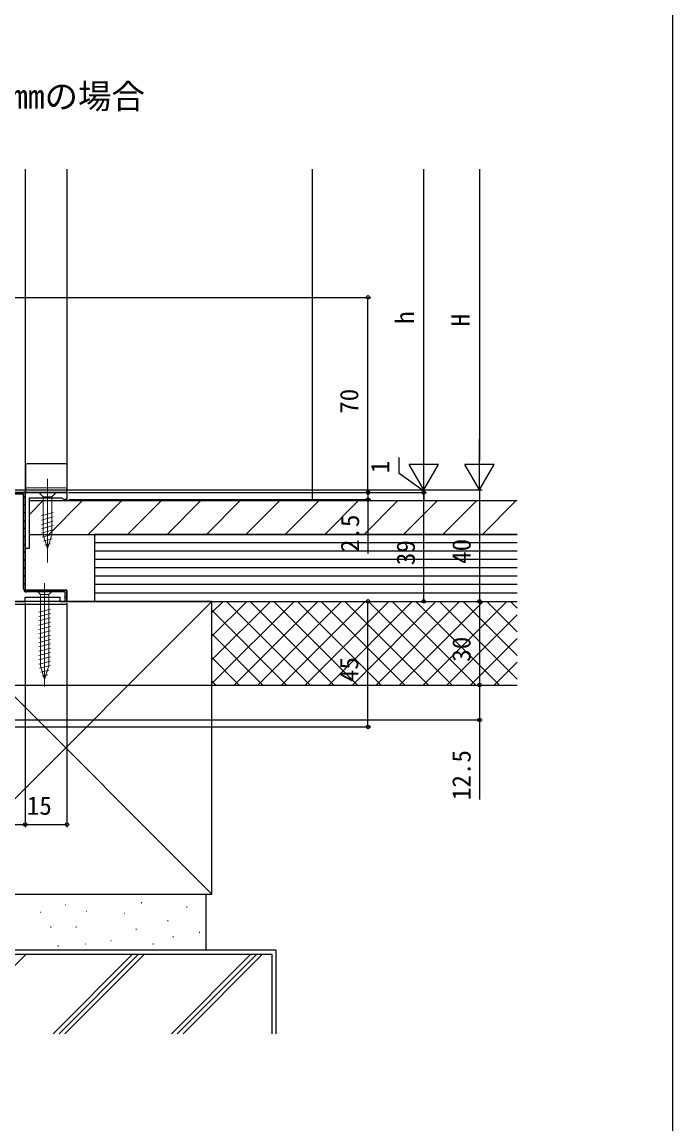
# Model space of a CAD drawing. Units: millimetres, scale not verified. Extents: x -525 to 525, y -783 to 779.
# Drawn here: x 291.5 to 525, y -231.6 to 163.4 of the extents above; entities that cross this region are included whole.
import ezdxf
from ezdxf.enums import TextEntityAlignment as Align

# ---------------------------------------------------------------- set-up
doc = ezdxf.new("R2010")
doc.units = ezdxf.units.MM
doc.header["$LTSCALE"] = 4
for name, color, linetype in [('0-1_USER1', 3, 'Continuous'), ('0-2_YKK_11', 7, 'Continuous'), ('0-4_YKK_12', 2, 'Continuous'), ('0-7_YKK_D', 6, 'Continuous'), ('0-8_YKK_ZWAK', 7, 'Continuous'), ('0-9_YSS_K', 3, 'Continuous'), ('0-A_YSS_KE', 3, 'Continuous')]:
    doc.layers.add(name, color=color, linetype=linetype)
doc.layers.add('0-5_YKK_13', color=4, linetype='Continuous', lineweight=18)
doc.styles.add('ＭＳ ゴシック', font='')
doc.styles.get('ＭＳ ゴシック').set_extended_font_data('MS Gothic')

msp = doc.modelspace()

# ---------------------------------------------------------------- linework, layer by layer
at = {"layer": '0-2_YKK_11'}
for p, q in [((287.782, -5.283), (292.082, -5.283)), ((291.982, -7.109), (292.582, -6.509)), ((291.982, -9.937), (292.582, -9.337)), ((291.982, -12.766), (292.582, -12.166)), ((291.982, -15.594), (292.582, -14.994)), ((291.982, -18.423), (292.582, -17.823)), ((291.982, -21.251), (292.582, -20.651)), ((291.982, -24.079), (292.582, -23.479)), ((291.982, -26.908), (292.582, -26.308)), ((291.982, -29.736), (292.582, -29.136)), ((291.982, -32.565), (292.582, -31.965)), ((291.982, -35.393), (292.582, -34.793)), ((291.982, -38.222), (292.582, -37.622)), ((292.392, -40.64), (292.821, -40.21)), ((294.977, -40.883), (295.577, -40.283)), ((297.805, -40.883), (298.405, -40.283)), ((300.633, -40.883), (301.233, -40.283)), ((303.462, -40.883), (304.062, -40.283)), ((306.29, -40.883), (306.89, -40.283)), ((306.982, -43.021), (307.582, -42.421))]:
    msp.add_line(p, q, dxfattribs=at)
for points in [[(180.782, -54.283), (240.082, -54.283), (240.082, -74.283), (242.582, -74.283), (242.582, -44.283), (292.582, -44.283), (292.582, -42.783), (305.082, -42.783), (305.082, -44.283), (307.582, -44.283), (307.582, -40.283), (292.582, -40.283), (292.582, -5.283), (287.782, -5.283)], [(291.982, -39.783), (291.982, -5.883), (287.782, -5.883)], [(292.582, -5.783), (292.582, -40.283), (307.582, -40.283), (307.582, -44.283), (306.982, -44.283), (306.982, -40.883), (293.082, -40.883)]]:
    msp.add_lwpolyline(points, dxfattribs=at)
msp.add_lwpolyline([(292.582, -25.283), (292.582, -5.283), (307.582, -5.283), (307.582, -7.783), (306.382, -7.783), (306.082, -7.483), (305.882, -7.283), (293.982, -7.283), (293.982, -25.283)], close=True, dxfattribs=at)
msp.add_arc((293.082, -39.783), 1.1, 180.00001, 269.99999, dxfattribs=at)
at = {"layer": '0-4_YKK_12'}
for p, q in [((292.582, 110.717), (292.582, -5.783)), ((307.582, 110.717), (307.582, -5.783))]:
    msp.add_line(p, q, dxfattribs=at)
at = {"layer": '0-5_YKK_13'}
for p, q in [((292.782, -5.283), (292.782, 4.717)), ((307.082, 5.217), (293.282, 5.217)), ((293.282, 5.059), (307.082, 5.059)), ((307.582, 4.717), (307.582, -5.783)), ((307.082, -3.583), (293.282, -3.583)), ((300.582, -0.283), (300.582, -30.283)), ((307.582, -5.083), (292.782, -5.083)), ((292.782, -5.145), (307.582, -5.145)), ((303.682, -5.283), (297.482, -5.283)), ((297.482, -5.283), (299.032, -6.833)), ((299.032, -6.833), (299.032, -20.367)), ((302.132, -6.833), (299.032, -6.833)), ((303.682, -5.283), (302.132, -6.833)), ((302.132, -20.367), (302.132, -6.833)), ((298.482, -13.577), (302.682, -12.452)), ((298.482, -15.13), (302.682, -14.005)), ((298.482, -16.683), (302.682, -15.558)), ((298.482, -18.236), (302.682, -17.111)), ((298.482, -19.789), (302.682, -18.664)), ((298.741, -21.273), (302.682, -20.217)), ((300.582, -25.283), (299.032, -20.367)), ((299.192, -22.705), (302.228, -21.891)), ((299.643, -24.136), (301.693, -23.587)), ((300.582, -25.283), (302.132, -20.367)), ((299.582, -37.783), (299.581, -74.783)), ((298.032, -41.833), (298.031, -67.367)), ((301.132, -41.833), (301.131, -67.367)), ((302.682, -40.283), (301.132, -41.833)), ((301.681, -47.029), (297.481, -48.154)), ((301.681, -48.582), (297.481, -49.707)), ((301.681, -50.135), (297.481, -51.26)), ((301.681, -51.687), (297.481, -52.813)), ((301.681, -53.24), (297.481, -54.366)), ((301.681, -54.793), (297.481, -55.919)), ((301.681, -56.346), (297.481, -57.471)), ((301.681, -57.899), (297.481, -59.024)), ((301.681, -59.452), (297.481, -60.577)), ((301.681, -61.005), (297.481, -62.13)), ((301.681, -62.558), (297.481, -63.683)), ((301.681, -64.111), (297.481, -65.236)), ((301.681, -65.664), (297.481, -66.789)), ((301.681, -67.217), (297.74, -68.273)), ((299.581, -72.283), (298.031, -67.367)), ((299.581, -72.283), (298.031, -67.367)), ((301.228, -68.891), (298.191, -69.705)), ((300.693, -70.587), (298.643, -71.136)), ((299.581, -72.283), (301.131, -67.367))]:
    msp.add_line(p, q, dxfattribs=at)
msp.add_lwpolyline([(302.682, -40.283), (296.482, -40.283), (298.032, -41.833), (301.132, -41.833)], dxfattribs=at)
for centre, start, end in [((293.282, 4.717), 90, 180), ((293.282, 4.559), 90, 180), ((307.082, 4.717), 0, 90), ((307.082, 4.559), 0, 90), ((293.282, -4.083), 90, 180), ((307.082, -4.083), 0, 90)]:
    msp.add_arc(centre, 0.5, start, end, dxfattribs=at)
at = {"layer": '0-7_YKK_D'}
for p, q in [((435.582, 6.217), (435.582, 110.717)), ((455.582, 110.717), (455.582, 6.217)), ((283.282, 64.717), (416.582, 64.717)), ((415.582, -5.283), (415.582, 64.717)), ((435.582, -4.283), (435.582, 13.903)), ((455.582, -4.283), (455.582, 13.903)), ((435.582, -4.283), (430.332, 4.81)), ((440.832, 4.81), (430.332, 4.81)), ((435.582, -4.283), (440.832, 4.81)), ((455.582, -4.283), (450.332, 4.81)), ((460.832, 4.81), (450.332, 4.81)), ((455.582, -4.283), (460.832, 4.81)), ((435.582, -4.283), (435.582, -1.733)), ((265.982, -4.283), (456.582, -4.283)), ((265.982, -4.283), (456.582, -4.283)), ((265.982, -4.283), (436.582, -4.283)), ((265.982, -4.283), (436.582, -4.283)), ((308.082, -5.283), (416.582, -5.283)), ((308.082, -5.283), (416.582, -5.283)), ((308.082, -5.283), (436.582, -5.283)), ((308.082, -5.283), (436.582, -5.283)), ((308.282, -7.783), (416.582, -7.783)), ((435.582, -4.283), (435.582, -5.283)), ((435.582, -4.283), (435.582, -5.283)), ((435.582, -5.283), (435.582, -7.833)), ((435.582, -44.283), (435.582, -5.283)), ((455.582, -4.283), (455.582, -44.283)), ((292.582, -44.783), (292.582, -125.283)), ((292.582, -44.783), (292.582, -125.283)), ((307.582, -44.783), (307.582, -125.283)), ((307.982, -44.283), (456.582, -44.283)), ((307.982, -44.283), (436.582, -44.283)), ((308.082, -44.283), (456.582, -44.283)), ((308.082, -44.283), (416.582, -44.283)), ((415.582, -89.283), (415.582, -44.283)), ((455.582, -44.283), (455.582, -74.283)), ((243.082, -74.283), (456.582, -74.283)), ((243.082, -74.283), (456.582, -74.283)), ((244.282, -86.783), (456.582, -86.783)), ((243.582, -89.283), (416.582, -89.283)), ((242.582, -124.283), (292.582, -124.283)), ((292.582, -124.283), (307.582, -124.283))]:
    msp.add_line(p, q, dxfattribs=at)
for points in [[(435.582, -4.783), (426.718, 1.556), (426.718, 7.267)], [(415.582, -5.283), (415.582, -7.783), (415.582, -27.154)], [(455.582, -74.283), (455.582, -86.783), (455.582, -115.358)]]:
    msp.add_lwpolyline(points, dxfattribs=at)
for centre in [(415.582, 64.717), (415.582, -5.283), (415.582, -5.283), (415.582, -7.783), (435.582, -5.283), (435.582, -5.283), (415.582, -44.283), (435.582, -44.283), (455.582, -44.283), (455.582, -44.283), (455.582, -74.283), (455.582, -74.283), (455.582, -86.783), (415.582, -89.283), (292.582, -124.283), (292.582, -124.283), (307.582, -124.283)]:
    msp.add_circle(centre, 0.637, dxfattribs=at)
at = {"layer": '0-8_YKK_ZWAK'}
msp.add_lwpolyline([(-525, -782.9), (525, -782.9), (525, 747.1)], dxfattribs=at)
at = {"layer": '0-9_YSS_K'}
for p, q in [((395.582, 110.717), (395.582, -7.783)), ((469.082, -8.283), (293.982, -8.283)), ((293.982, -13.226), (298.925, -8.283)), ((301.067, -20.283), (313.067, -8.283)), ((315.209, -20.283), (327.209, -8.283)), ((329.351, -20.283), (341.351, -8.283)), ((343.493, -20.283), (355.493, -8.283)), ((357.635, -20.283), (369.635, -8.283)), ((371.777, -20.283), (383.777, -8.283)), ((385.919, -20.283), (397.919, -8.283)), ((400.062, -20.283), (412.062, -8.283)), ((414.204, -20.283), (426.204, -8.283)), ((428.346, -20.283), (440.346, -8.283)), ((442.488, -20.283), (454.488, -8.283)), ((456.63, -20.283), (468.63, -8.283)), ((469.082, -20.283), (317.582, -20.283)), ((317.582, -44.283), (317.582, -20.283)), ((469.082, -23.283), (317.582, -23.283)), ((469.082, -26.283), (317.582, -26.283)), ((469.082, -29.283), (317.582, -29.283)), ((469.082, -32.283), (317.582, -32.283)), ((469.082, -35.283), (317.582, -35.283)), ((469.082, -38.283), (317.582, -38.283)), ((469.082, -41.283), (317.582, -41.283)), ((254.582, -149.283), (359.582, -44.283)), ((359.582, -149.283), (254.582, -44.283)), ((317.582, -44.283), (469.082, -44.283)), ((359.582, -44.283), (469.082, -44.283)), ((359.582, -48.31), (363.608, -44.283)), ((359.582, -56.795), (372.093, -44.283)), ((359.582, -65.28), (380.578, -44.283)), ((359.582, -73.765), (389.064, -44.283)), ((394.88, -74.283), (364.88, -44.283)), ((367.549, -74.283), (397.549, -44.283)), ((403.365, -74.283), (373.365, -44.283)), ((376.034, -74.283), (406.034, -44.283)), ((411.85, -74.283), (381.85, -44.283)), ((384.519, -74.283), (414.519, -44.283)), ((420.336, -74.283), (390.336, -44.283)), ((393.005, -74.283), (423.005, -44.283)), ((428.821, -74.283), (398.821, -44.283)), ((401.49, -74.283), (431.49, -44.283)), ((437.306, -74.283), (407.306, -44.283)), ((409.975, -74.283), (439.975, -44.283)), ((445.791, -74.283), (415.791, -44.283)), ((418.461, -74.283), (448.461, -44.283)), ((454.277, -74.283), (424.277, -44.283)), ((426.946, -74.283), (456.946, -44.283)), ((462.762, -74.283), (432.762, -44.283)), ((435.431, -74.283), (465.431, -44.283)), ((469.082, -72.118), (441.247, -44.283)), ((469.082, -63.633), (449.733, -44.283)), ((469.082, -55.147), (458.218, -44.283)), ((469.082, -46.662), (466.703, -44.283)), ((386.395, -74.283), (359.582, -47.471)), ((443.916, -74.283), (469.082, -49.118)), ((377.909, -74.283), (359.582, -55.956)), ((452.402, -74.283), (469.082, -57.603)), ((369.424, -74.283), (359.582, -64.441)), ((460.887, -74.283), (469.082, -66.089)), ((360.939, -74.283), (359.582, -72.926)), ((359.582, -74.283), (469.082, -74.283)), ((257.582, -149.283), (357.582, -149.283)), ((357.582, -169.283), (357.582, -149.283)), ((307.001, -153.037), (307.201, -153.037)), ((334.238, -152.28), (334.438, -152.28)), ((350.505, -153.794), (350.705, -153.794)), ((297.922, -155.685), (298.122, -155.685)), ((314.567, -155.307), (314.767, -155.307)), ((328.186, -156.063), (328.386, -156.063)), ((301.705, -160.981), (301.905, -160.981)), ((310.784, -160.981), (310.984, -160.981)), ((332.347, -161.738), (332.547, -161.738)), ((343.696, -158.711), (343.896, -158.711)), ((323.268, -165.899), (323.468, -165.899)), ((345.587, -164.386), (345.787, -164.386)), ((355.044, -162.873), (355.244, -162.873)), ((357.582, -169.283), (257.582, -169.283)), ((304.353, -167.79), (304.553, -167.79)), ((314.189, -167.034), (314.389, -167.034)), ((338.4, -167.034), (338.6, -167.034)), ((234.083, -170.783), (381.083, -170.783)), ((264.425, -199.283), (292.925, -170.783)), ((331.109, -170.783), (302.609, -199.283)), ((304.73, -199.283), (333.23, -170.783)), ((335.352, -170.783), (306.852, -199.283)), ((345.036, -199.283), (373.535, -170.783)), ((347.157, -199.283), (375.657, -170.783)), ((349.278, -199.283), (377.778, -170.783)), ((381.083, -170.783), (381.083, -199.283))]:
    msp.add_line(p, q, dxfattribs=at)
for points in [[(293.982, -8.283), (293.982, -20.283), (469.082, -20.283)], [(382.583, -199.283), (382.583, -169.283), (232.583, -169.283)]]:
    msp.add_lwpolyline(points, dxfattribs=at)
at = {"layer": '0-A_YSS_KE'}
msp.add_lwpolyline([(243.582, -88.283), (243.582, -45.283), (307.582, -45.283)], dxfattribs=at)
msp.add_lwpolyline([(359.582, -149.283), (359.582, -44.283), (254.582, -44.283), (254.582, -149.283)], close=True, dxfattribs=at)

# ---------------------------------------------------------------- texts
at = {"layer": '0-1_USER1', "style": 'ＭＳ ゴシック'}
msp.add_text('●断熱材厚さ：60mm、水切見込み：90mmの場合', height=8.798, dxfattribs=at).set_placement((83.665, 129.772), align=Align.BOTTOM_LEFT)
at = {"layer": '0-7_YKK_D', "style": 'ＭＳ ゴシック'}
for s, p in [('h', (434.082, 55.194)), ('H', (454.082, 54.273)), ('70', (414.082, 22.967)), ('1', (425.218, 1.676)), ('2.5', (414.382, -26.619)), ('39', (434.382, -31.303)), ('40', (454.382, -30.829)), ('30', (454.382, -65.931)), ('45', (414.082, -73.227)), ('12.5', (454.382, -115.539))]:
    msp.add_text(s, height=6.598, rotation=90, dxfattribs=at).set_placement(p, align=Align.BOTTOM_LEFT)
msp.add_text('15', height=6.598, dxfattribs=at).set_placement((293.178, -122.783), align=Align.BOTTOM_LEFT)

doc.saveas('drawing.dxf')
